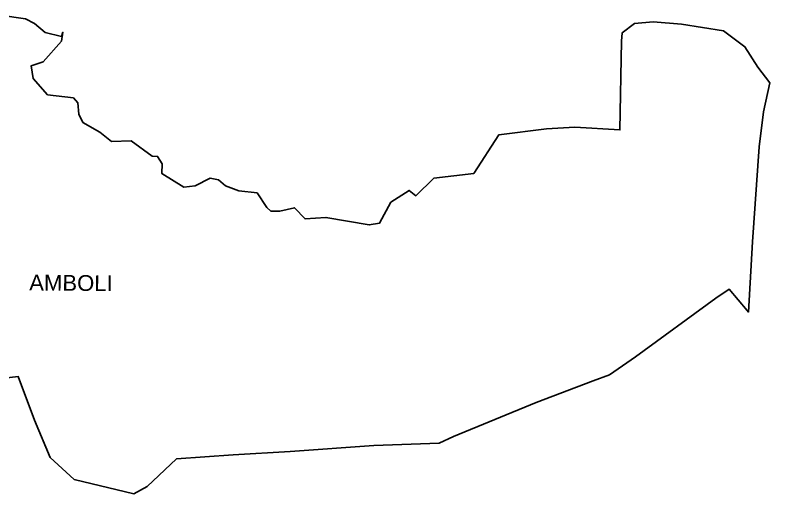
# Model space of a CAD drawing. Header units: metres. Extents: x 283831 to 291969, y 2024317 to 2027190.
# Drawn here: x 287609 to 291969, y 2024375 to 2027140 of the extents above; entities that cross this region are included whole.
import ezdxf

# ---------------------------------------------------------------- set-up
doc = ezdxf.new("R2010")
doc.units = ezdxf.units.M
doc.header["$MEASUREMENT"] = 0
doc.layers.add('village', color=7, linetype='Continuous')
doc.layers.add('VILLAGE NAME', color=250, linetype='Continuous')

msp = doc.modelspace()

# ---------------------------------------------------------------- linework, layer by layer
at = {"layer": 'village', "color": 1}
msp.add_polyline3d([(287521.9, 2027140.3, 0), (287670.1, 2027118.2, 0), (287720.4, 2027091.3, 0), (287783.7, 2027040.1, 0), (287877.6, 2027015.8, 0), (287885.5, 2027041.1, 0), (287876.3, 2026988.8, 0), (287771, 2026871.1, 0), (287701.6, 2026846.5, 0), (287713.1, 2026773.7, 0), (287796.4, 2026679.1, 0), (287946.3, 2026662.3, 0), (287971.5, 2026633.6, 0), (287977.4, 2026568, 0), (287999.6, 2026520.3, 0), (288098.8, 2026464.3, 0), (288165.1, 2026410, 0), (288278.7, 2026413.7, 0), (288400, 2026325.3, 0), (288432.1, 2026324.5, 0), (288457.9, 2026282.1, 0), (288457, 2026225, 0), (288583.1, 2026146.9, 0), (288648.7, 2026153.4, 0), (288735, 2026199, 0), (288784.1, 2026189.4, 0), (288825.1, 2026154.8, 0), (288902.2, 2026126.2, 0), (289006.9, 2026113, 0), (289062.6, 2026029.3, 0), (289087, 2026008.6, 0), (289137.6, 2026008.8, 0), (289222.4, 2026028.1, 0), (289284.4, 2025963.7, 0), (289405, 2025972.3, 0), (289655.1, 2025928.3, 0), (289714.7, 2025939.4, 0), (289779.2, 2026059, 0), (289886.1, 2026127.4, 0), (289923.3, 2026096.7, 0), (290027.9, 2026198.3, 0), (290259.1, 2026226, 0), (290404.2, 2026449.2, 0), (290678.6, 2026484.3, 0), (290841.7, 2026492.8, 0), (291102.9, 2026477.3, 0), (291112.8, 2026989.8, 0), (291116.7, 2027038.1, 0), (291187.3, 2027092.1, 0), (291295.7, 2027101.4, 0), (291459, 2027088.3, 0), (291700.9, 2027050, 0), (291825.5, 2026957.5, 0), (291899.7, 2026840.3, 0), (291969.5, 2026749.8, 0), (291932.3, 2026582, 0), (291907.7, 2026379.3, 0), (291869.2, 2025830.8, 0), (291845.8, 2025425.3, 0), (291837.4, 2025435.1, 0), (291733.7, 2025557.7, 0), (291657.7, 2025506.5, 0), (291192.3, 2025166.5, 0), (291043.8, 2025062.7, 0), (290948.1, 2025028.5, 0), (290618.9, 2024902.4, 0), (290141.7, 2024707, 0), (290059.4, 2024668.1, 0), (289682.4, 2024654, 0), (289198, 2024619.5, 0), (288868.8, 2024600.8, 0), (288541.9, 2024578.1, 0), (288372, 2024417.6, 0), (288295.6, 2024375.2, 0), (287951.2, 2024458.3, 0), (287811.5, 2024585.7, 0), (287720.5, 2024800.5, 0), (287626, 2025054.1, 0), (287143.3, 2024995.6, 0)], dxfattribs=at)

# ---------------------------------------------------------------- texts
at = {"layer": 'VILLAGE NAME', "insert": (287690.9, 2025641.4), "char_height": 91.425, "attachment_point": 1, "rotation": 359.5442}
msp.add_mtext_dynamic_manual_height_columns('{\\fArial|b0|i0|c0|p34;AMBOLI}', width=661.323, gutter_width=457.1, heights=[0], dxfattribs=at)

doc.saveas('drawing.dxf')
